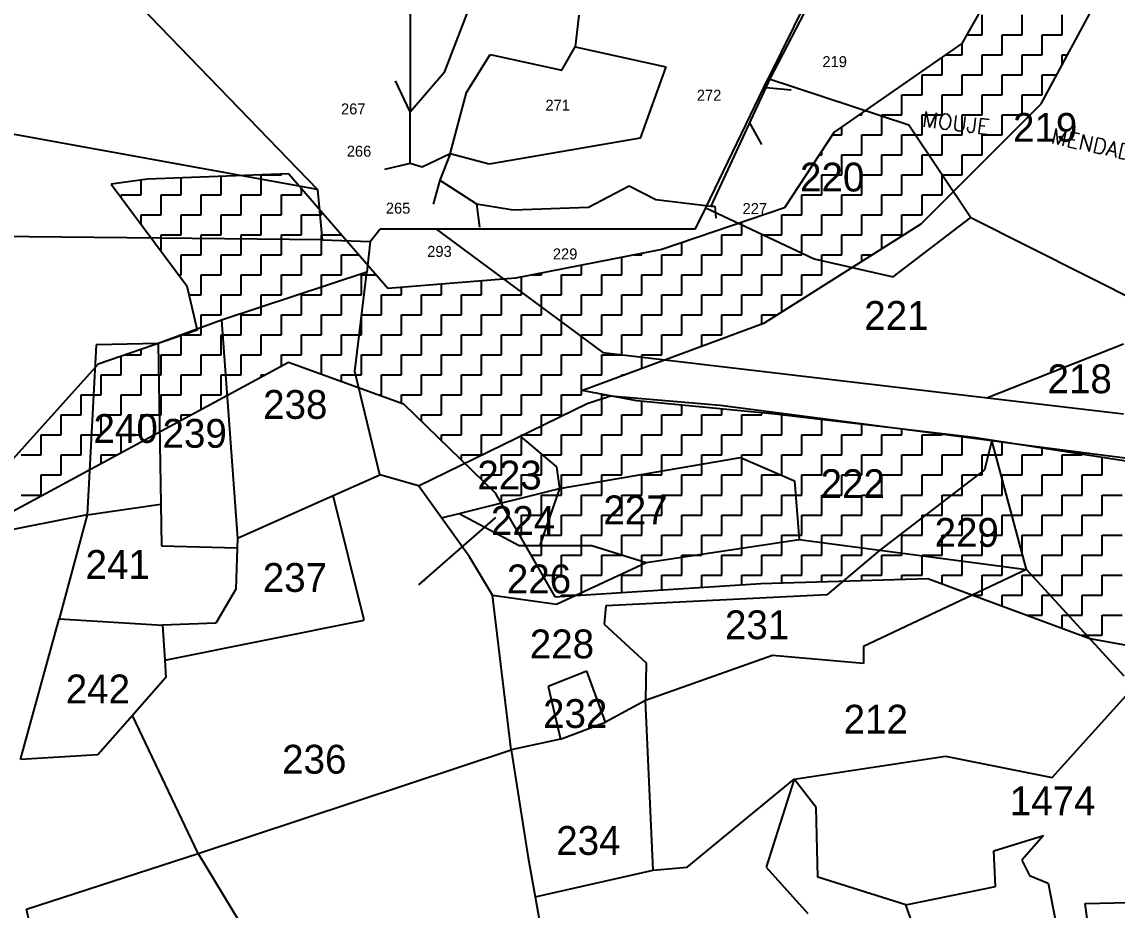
# Model space of a CAD drawing. Header units: metres. Extents: x 291362 to 296970, y 2012513 to 2016467.
# Drawn here: x 292862.8 to 293212, y 2013974.5 to 2014257.8 of the extents above; entities that cross this region are included whole.
import ezdxf
from ezdxf.enums import TextEntityAlignment as Align

# ---------------------------------------------------------------- set-up
doc = ezdxf.new("R2010")
doc.units = ezdxf.units.M
for name, color, linetype in [('POLY_HATCH', 12, 'Continuous'), ('POLY_PARCEL', 6, 'Continuous'), ('POLY_ROAD', 30, 'Continuous'), ('TEXT_MAPOUT', 7, 'Continuous'), ('TEXT_PARCEL', 7, 'Continuous')]:
    doc.layers.add(name, color=color, linetype=linetype)
doc.styles.get("Standard").update_dxf_attribs({"font": 'simplex.shx'})
doc.styles.add('TEXT_MAP', font='')
doc.styles.get('TEXT_MAP').set_extended_font_data('Kruti Dev 050')
doc.dimstyles.get("Standard").update_dxf_attribs({"dimtxt": 0.18, "dimasz": 0.18, "dimexe": 0.18, "dimexo": 0.0625, "dimgap": 0.09, "dimtad": 0, "dimtih": 1, "dimtoh": 1, "dimdec": 4, "dimzin": 0, "dimdsep": 46, "dimtxsty": 'Standard', "dimcen": 0.09, "dimadec": 0, "dimazin": 0, "dimtfac": 1, "dimtdec": 4, "dimtofl": 0, "dimtmove": 0, "dimatfit": 3, "dimfxl": 1, "dimtolj": 1, "dimtzin": 0, "dimarcsym": 0})

msp = doc.modelspace()

# ---------------------------------------------------------------- linework, layer by layer
at = {"layer": 'POLY_HATCH'}
for p, q in [((293187.8, 2014231.7), (293211.93, 2014276.6)), ((293174.16, 2014271.71), (293162.51, 2014250.92)), ((293162.51, 2014250.92), (293121.74, 2014222.65)), ((293149.53, 2014193.45), (293187.8, 2014231.7)), ((293121.74, 2014222.65), (293105.93, 2014198.54)), ((292947.85, 2014209.35), (292902.93, 2014207.68)), ((292979.47, 2014172.76), (292947.85, 2014209.35)), ((292902.93, 2014207.68), (292891.28, 2014206.02)), ((292891.28, 2014206.02), (292915.41, 2014173.59)), ((293105.93, 2014198.54), (293066.83, 2014185.23)), ((293099.61, 2014161.85), (293149.53, 2014193.45)), ((293066.83, 2014185.23), (293020.24, 2014176.08)), ((293020.24, 2014176.08), (292979.47, 2014172.76)), ((292915.41, 2014173.59), (292918.73, 2014159.45)), ((293041.37, 2014140.23), (293099.61, 2014161.85)), ((292918.73, 2014159.45), (292887.12, 2014148.64)), ((292887.12, 2014148.64), (292858, 2014116.22)), ((292858.81, 2014101.1), (292947.84, 2014149.33)), ((292947.84, 2014149.33), (292984.45, 2014136.02)), ((293058.84, 2014136.91), (293041.37, 2014140.23)), ((292984.45, 2014136.02), (293013.56, 2014107.75)), ((293102.94, 2014132.75), (293058.84, 2014136.91)), ((293166.17, 2014125.27), (293102.94, 2014132.75)), ((293246.87, 2014112.79), (293166.17, 2014125.27)), ((293013.56, 2014107.75), (293032.7, 2014074.49)), ((293098.43, 2014078.65), (293151.68, 2014080.31)), ((293151.68, 2014080.31), (293203.26, 2014061.19)), ((293032.7, 2014074.49), (293098.43, 2014078.65)), ((293203.26, 2014061.19), (293253.18, 2014052.04))]:
    msp.add_line(p, q, dxfattribs=at)
at = {"layer": 'POLY_HATCH', "linetype": 'Continuous'}
for p, q in [((293168.91, 2014253.71), (293168.91, 2014260.09)), ((293181.68, 2014253.71), (293181.68, 2014260.09)), ((293194.44, 2014253.71), (293194.44, 2014260.09)), ((293162.53, 2014247.33), (293162.53, 2014250.96)), ((293164.07, 2014253.71), (293168.91, 2014253.71)), ((293175.3, 2014253.71), (293181.68, 2014253.71)), ((293175.3, 2014247.33), (293175.3, 2014253.71)), ((293188.06, 2014253.71), (293194.44, 2014253.71)), ((293188.06, 2014247.33), (293188.06, 2014253.71)), ((293157.32, 2014247.33), (293162.53, 2014247.33)), ((293168.91, 2014247.33), (293175.3, 2014247.33)), ((293168.91, 2014240.94), (293168.91, 2014247.33)), ((293181.68, 2014247.33), (293188.06, 2014247.33)), ((293181.68, 2014240.94), (293181.68, 2014247.33)), ((293194.44, 2014247.33), (293196.2, 2014247.33)), ((293194.44, 2014244.06), (293194.44, 2014247.33)), ((293156.15, 2014240.94), (293156.15, 2014246.51)), ((293149.77, 2014240.94), (293156.15, 2014240.94)), ((293149.77, 2014234.56), (293149.77, 2014240.94)), ((293162.53, 2014240.94), (293168.91, 2014240.94)), ((293162.53, 2014234.56), (293162.53, 2014240.94)), ((293175.3, 2014240.94), (293181.68, 2014240.94)), ((293175.3, 2014234.56), (293175.3, 2014240.94)), ((293188.06, 2014240.94), (293192.77, 2014240.94)), ((293188.06, 2014234.56), (293188.06, 2014240.94)), ((293143.39, 2014234.56), (293149.77, 2014234.56)), ((293143.39, 2014228.18), (293143.39, 2014234.56)), ((293156.15, 2014234.56), (293162.53, 2014234.56)), ((293156.15, 2014228.18), (293156.15, 2014234.56)), ((293168.91, 2014234.56), (293175.3, 2014234.56)), ((293168.91, 2014228.18), (293168.91, 2014234.56)), ((293181.68, 2014234.56), (293188.06, 2014234.56)), ((293181.68, 2014228.18), (293181.68, 2014234.56)), ((293129.72, 2014228.18), (293130.62, 2014228.18)), ((293130.62, 2014228.18), (293130.62, 2014228.81)), ((293137, 2014228.18), (293143.39, 2014228.18)), ((293137, 2014221.8), (293137, 2014228.18)), ((293149.77, 2014228.18), (293156.15, 2014228.18)), ((293149.77, 2014221.8), (293149.77, 2014228.18)), ((293162.53, 2014228.18), (293168.91, 2014228.18)), ((293162.53, 2014221.8), (293162.53, 2014228.18)), ((293175.3, 2014228.18), (293181.68, 2014228.18)), ((293175.3, 2014221.8), (293175.3, 2014228.18)), ((293124.24, 2014221.8), (293124.24, 2014224.38)), ((293121.18, 2014221.8), (293124.24, 2014221.8)), ((293130.62, 2014221.8), (293137, 2014221.8)), ((293130.62, 2014215.42), (293130.62, 2014221.8)), ((293143.39, 2014221.8), (293149.77, 2014221.8)), ((293143.39, 2014215.42), (293143.39, 2014221.8)), ((293156.15, 2014221.8), (293162.53, 2014221.8)), ((293156.15, 2014215.42), (293156.15, 2014221.8)), ((293168.91, 2014221.8), (293175.3, 2014221.8)), ((293168.91, 2014215.42), (293168.91, 2014221.8)), ((293117.86, 2014215.42), (293117.86, 2014216.73)), ((293117, 2014215.42), (293117.86, 2014215.42)), ((293124.24, 2014215.42), (293130.62, 2014215.42)), ((293124.24, 2014209.03), (293124.24, 2014215.42)), ((293137, 2014215.42), (293143.39, 2014215.42)), ((293137, 2014209.03), (293137, 2014215.42)), ((293149.77, 2014215.42), (293156.15, 2014215.42)), ((293149.77, 2014209.03), (293149.77, 2014215.42)), ((293162.53, 2014215.42), (293168.91, 2014215.42)), ((293162.53, 2014209.03), (293162.53, 2014215.42)), ((292939.16, 2014202.65), (292939.16, 2014209.02)), ((292939.45, 2014209.03), (292945.55, 2014209.03)), ((292945.55, 2014209.03), (292945.55, 2014209.26)), ((293117.86, 2014209.03), (293124.24, 2014209.03)), ((293117.86, 2014202.65), (293117.86, 2014209.03)), ((293130.62, 2014209.03), (293137, 2014209.03)), ((293130.62, 2014202.65), (293130.62, 2014209.03)), ((293143.39, 2014209.03), (293149.77, 2014209.03)), ((293143.39, 2014202.65), (293143.39, 2014209.03)), ((293156.15, 2014209.03), (293162.53, 2014209.03)), ((293156.15, 2014202.65), (293156.15, 2014209.03)), ((292900.87, 2014202.65), (292900.87, 2014207.39)), ((292913.64, 2014202.65), (292913.64, 2014208.08)), ((292926.4, 2014202.65), (292926.4, 2014208.55)), ((292894.49, 2014202.65), (292900.87, 2014202.65)), ((292894.49, 2014201.7), (292894.49, 2014202.65)), ((292907.26, 2014202.65), (292913.64, 2014202.65)), ((292907.26, 2014196.27), (292907.26, 2014202.65)), ((292920.02, 2014202.65), (292926.4, 2014202.65)), ((292920.02, 2014196.27), (292920.02, 2014202.65)), ((292932.78, 2014202.65), (292939.16, 2014202.65)), ((292932.78, 2014196.27), (292932.78, 2014202.65)), ((292945.55, 2014202.65), (292951.93, 2014202.65)), ((292945.55, 2014196.27), (292945.55, 2014202.65)), ((292951.93, 2014202.65), (292951.93, 2014204.63)), ((293111.48, 2014202.65), (293117.86, 2014202.65)), ((293111.48, 2014196.27), (293111.48, 2014202.65)), ((293124.24, 2014202.65), (293130.62, 2014202.65)), ((293124.24, 2014196.27), (293124.24, 2014202.65)), ((293137, 2014202.65), (293143.39, 2014202.65)), ((293137, 2014196.27), (293137, 2014202.65)), ((293149.77, 2014202.65), (293156.15, 2014202.65)), ((293149.77, 2014196.27), (293149.77, 2014202.65)), ((292900.87, 2014196.27), (292907.26, 2014196.27)), ((292900.87, 2014193.12), (292900.87, 2014196.27)), ((292913.64, 2014196.27), (292920.02, 2014196.27)), ((292913.64, 2014189.89), (292913.64, 2014196.27)), ((292926.4, 2014196.27), (292932.78, 2014196.27)), ((292926.4, 2014189.89), (292926.4, 2014196.27)), ((292939.16, 2014196.27), (292945.55, 2014196.27)), ((292939.16, 2014189.89), (292939.16, 2014196.27)), ((292951.93, 2014196.27), (292958.31, 2014196.27)), ((292951.93, 2014189.89), (292951.93, 2014196.27)), ((292958.31, 2014196.27), (292958.31, 2014197.24)), ((293105.09, 2014196.27), (293111.48, 2014196.27)), ((293105.09, 2014189.89), (293105.09, 2014196.27)), ((293117.86, 2014196.27), (293124.24, 2014196.27)), ((293117.86, 2014189.89), (293117.86, 2014196.27)), ((293130.62, 2014196.27), (293137, 2014196.27)), ((293130.62, 2014189.89), (293130.62, 2014196.27)), ((293143.39, 2014196.27), (293149.77, 2014196.27)), ((293143.39, 2014189.89), (293143.39, 2014196.27)), ((293092.33, 2014189.89), (293092.33, 2014193.91)), ((292907.26, 2014189.89), (292913.64, 2014189.89)), ((292907.26, 2014184.54), (292907.26, 2014189.89)), ((292920.02, 2014189.89), (292926.4, 2014189.89)), ((292920.02, 2014183.51), (292920.02, 2014189.89)), ((292932.78, 2014189.89), (292939.16, 2014189.89)), ((292932.78, 2014183.51), (292932.78, 2014189.89)), ((292945.55, 2014189.89), (292951.93, 2014189.89)), ((292945.55, 2014183.51), (292945.55, 2014189.89)), ((292958.31, 2014189.89), (292964.67, 2014189.89)), ((292958.31, 2014183.51), (292958.31, 2014189.89)), ((293085.95, 2014189.89), (293092.33, 2014189.89)), ((293085.95, 2014183.51), (293085.95, 2014189.89)), ((293098.71, 2014189.89), (293105.09, 2014189.89)), ((293098.71, 2014183.51), (293098.71, 2014189.89)), ((293111.48, 2014189.89), (293117.86, 2014189.89)), ((293111.48, 2014183.51), (293111.48, 2014189.89)), ((293124.24, 2014189.89), (293130.62, 2014189.89)), ((293124.24, 2014183.51), (293124.24, 2014189.89)), ((293137, 2014189.89), (293143.39, 2014189.89)), ((293137, 2014185.52), (293137, 2014189.89)), ((293073.19, 2014183.51), (293073.19, 2014187.39)), ((292913.64, 2014183.51), (292920.02, 2014183.51)), ((292913.64, 2014177.12), (292913.64, 2014183.51)), ((292926.4, 2014183.51), (292932.78, 2014183.51)), ((292926.4, 2014177.12), (292926.4, 2014183.51)), ((292939.16, 2014183.51), (292945.55, 2014183.51)), ((292939.16, 2014177.12), (292939.16, 2014183.51)), ((292951.93, 2014183.51), (292958.31, 2014183.51)), ((292951.93, 2014177.12), (292951.93, 2014183.51)), ((292964.69, 2014183.51), (292970.18, 2014183.51)), ((292964.69, 2014177.12), (292964.69, 2014183.51)), ((293054.04, 2014177.12), (293054.04, 2014182.72)), ((293058.04, 2014183.51), (293060.42, 2014183.51)), ((293060.42, 2014183.51), (293060.42, 2014183.97)), ((293066.8, 2014183.51), (293073.19, 2014183.51)), ((293066.8, 2014177.12), (293066.8, 2014183.51)), ((293079.57, 2014183.51), (293085.95, 2014183.51)), ((293079.57, 2014177.12), (293079.57, 2014183.51)), ((293092.33, 2014183.51), (293098.71, 2014183.51)), ((293092.33, 2014177.12), (293092.33, 2014183.51)), ((293105.09, 2014183.51), (293111.48, 2014183.51)), ((293105.09, 2014177.12), (293105.09, 2014183.51)), ((293117.86, 2014183.51), (293124.24, 2014183.51)), ((293117.86, 2014177.12), (293117.86, 2014183.51)), ((293130.62, 2014183.51), (293133.82, 2014183.51)), ((293130.62, 2014181.48), (293130.62, 2014183.51)), ((293028.51, 2014177.12), (293028.51, 2014177.71)), ((293041.28, 2014177.12), (293041.28, 2014180.21)), ((292912.78, 2014177.12), (292913.64, 2014177.12)), ((292920.02, 2014177.12), (292926.4, 2014177.12)), ((292920.02, 2014170.74), (292920.02, 2014177.12)), ((292932.78, 2014177.12), (292939.16, 2014177.12)), ((292932.78, 2014170.74), (292932.78, 2014177.12)), ((292945.55, 2014177.12), (292951.93, 2014177.12)), ((292945.55, 2014170.74), (292945.55, 2014177.12)), ((292958.31, 2014177.12), (292964.69, 2014177.12)), ((292958.31, 2014170.74), (292958.31, 2014177.12)), ((292971.07, 2014177.12), (292975.7, 2014177.12)), ((292971.07, 2014170.74), (292971.07, 2014177.12)), ((292996.6, 2014170.74), (292996.6, 2014174.16)), ((293009.37, 2014170.74), (293009.37, 2014175.2)), ((293022.13, 2014170.74), (293022.13, 2014176.46)), ((293025.53, 2014177.12), (293028.51, 2014177.12)), ((293034.89, 2014177.12), (293041.28, 2014177.12)), ((293034.89, 2014170.74), (293034.89, 2014177.12)), ((293047.66, 2014177.12), (293054.04, 2014177.12)), ((293047.66, 2014170.74), (293047.66, 2014177.12)), ((293060.42, 2014177.12), (293066.8, 2014177.12)), ((293060.42, 2014170.74), (293060.42, 2014177.12)), ((293073.19, 2014177.12), (293079.57, 2014177.12)), ((293073.19, 2014170.74), (293073.19, 2014177.12)), ((293085.95, 2014177.12), (293092.33, 2014177.12)), ((293085.95, 2014170.74), (293085.95, 2014177.12)), ((293098.71, 2014177.12), (293105.09, 2014177.12)), ((293098.71, 2014170.74), (293098.71, 2014177.12)), ((293111.48, 2014177.12), (293117.86, 2014177.12)), ((293111.48, 2014170.74), (293111.48, 2014177.12)), ((292916.08, 2014170.74), (292920.02, 2014170.74)), ((292926.4, 2014170.74), (292932.78, 2014170.74)), ((292926.4, 2014164.36), (292926.4, 2014170.74)), ((292939.16, 2014170.74), (292945.55, 2014170.74)), ((292939.16, 2014164.36), (292939.16, 2014170.74)), ((292951.93, 2014170.74), (292958.31, 2014170.74)), ((292951.93, 2014164.36), (292951.93, 2014170.74)), ((292964.69, 2014170.74), (292971.07, 2014170.74)), ((292964.69, 2014164.36), (292964.69, 2014170.74)), ((292977.46, 2014170.74), (292983.84, 2014170.74)), ((292977.46, 2014164.36), (292977.46, 2014170.74)), ((292983.84, 2014170.74), (292983.84, 2014173.12)), ((292990.22, 2014170.74), (292996.6, 2014170.74)), ((292990.22, 2014164.36), (292990.22, 2014170.74)), ((293002.98, 2014170.74), (293009.37, 2014170.74)), ((293002.98, 2014164.36), (293002.98, 2014170.74)), ((293015.75, 2014170.74), (293022.13, 2014170.74)), ((293015.75, 2014164.36), (293015.75, 2014170.74)), ((293028.51, 2014170.74), (293034.89, 2014170.74)), ((293028.51, 2014164.36), (293028.51, 2014170.74)), ((293041.28, 2014170.74), (293047.66, 2014170.74)), ((293041.28, 2014164.36), (293041.28, 2014170.74)), ((293054.04, 2014170.74), (293060.42, 2014170.74)), ((293054.04, 2014164.36), (293054.04, 2014170.74)), ((293066.8, 2014170.74), (293073.19, 2014170.74)), ((293066.8, 2014164.36), (293066.8, 2014170.74)), ((293079.57, 2014170.74), (293085.95, 2014170.74)), ((293079.57, 2014164.36), (293079.57, 2014170.74)), ((293092.33, 2014170.74), (293098.71, 2014170.74)), ((293092.33, 2014164.36), (293092.33, 2014170.74)), ((293105.09, 2014170.74), (293111.48, 2014170.74)), ((293105.09, 2014165.32), (293105.09, 2014170.74)), ((292920.02, 2014164.36), (292926.4, 2014164.36)), ((292920.02, 2014157.98), (292920.02, 2014164.36)), ((292932.78, 2014164.36), (292939.16, 2014164.36)), ((292932.78, 2014157.98), (292932.78, 2014164.36)), ((292945.55, 2014164.36), (292951.93, 2014164.36)), ((292945.55, 2014157.98), (292945.55, 2014164.36)), ((292958.31, 2014164.36), (292964.69, 2014164.36)), ((292958.31, 2014157.98), (292958.31, 2014164.36)), ((292971.07, 2014164.36), (292977.46, 2014164.36)), ((292971.07, 2014157.98), (292971.07, 2014164.36)), ((292983.84, 2014164.36), (292990.22, 2014164.36)), ((292983.84, 2014157.98), (292983.84, 2014164.36)), ((292996.6, 2014164.36), (293002.98, 2014164.36)), ((292996.6, 2014157.98), (292996.6, 2014164.36)), ((293009.37, 2014164.36), (293015.75, 2014164.36)), ((293009.37, 2014157.98), (293009.37, 2014164.36)), ((293022.13, 2014164.36), (293028.51, 2014164.36)), ((293022.13, 2014157.98), (293022.13, 2014164.36)), ((293034.89, 2014164.36), (293041.28, 2014164.36)), ((293034.89, 2014157.98), (293034.89, 2014164.36)), ((293047.66, 2014164.36), (293054.04, 2014164.36)), ((293047.66, 2014157.98), (293047.66, 2014164.36)), ((293060.42, 2014164.36), (293066.8, 2014164.36)), ((293060.42, 2014157.98), (293060.42, 2014164.36)), ((293073.19, 2014164.36), (293079.57, 2014164.36)), ((293073.19, 2014157.98), (293073.19, 2014164.36)), ((293085.95, 2014164.36), (293092.33, 2014164.36)), ((293085.95, 2014157.98), (293085.95, 2014164.36)), ((293098.71, 2014164.36), (293103.57, 2014164.36)), ((293098.71, 2014161.52), (293098.71, 2014164.36)), ((292913.64, 2014151.6), (292913.64, 2014157.71)), ((292914.42, 2014157.98), (292920.02, 2014157.98)), ((292926.4, 2014157.98), (292932.78, 2014157.98)), ((292926.4, 2014151.6), (292926.4, 2014157.98)), ((292939.16, 2014157.98), (292945.55, 2014157.98)), ((292939.16, 2014151.6), (292939.16, 2014157.98)), ((292951.93, 2014157.98), (292958.31, 2014157.98)), ((292951.93, 2014151.6), (292951.93, 2014157.98)), ((292964.69, 2014157.98), (292971.07, 2014157.98)), ((292964.69, 2014151.6), (292964.69, 2014157.98)), ((292977.46, 2014157.98), (292983.84, 2014157.98)), ((292977.46, 2014151.6), (292977.46, 2014157.98)), ((292990.22, 2014157.98), (292996.6, 2014157.98)), ((292990.22, 2014151.6), (292990.22, 2014157.98)), ((293002.98, 2014157.98), (293009.37, 2014157.98)), ((293002.98, 2014151.6), (293002.98, 2014157.98)), ((293015.75, 2014157.98), (293022.13, 2014157.98)), ((293015.75, 2014151.6), (293015.75, 2014157.98)), ((293028.51, 2014157.98), (293034.89, 2014157.98)), ((293028.51, 2014151.6), (293028.51, 2014157.98)), ((293041.28, 2014157.98), (293047.66, 2014157.98)), ((293041.28, 2014151.6), (293041.28, 2014157.98)), ((293054.04, 2014157.98), (293060.42, 2014157.98)), ((293054.04, 2014151.6), (293054.04, 2014157.98)), ((293066.8, 2014157.98), (293073.19, 2014157.98)), ((293066.8, 2014151.6), (293066.8, 2014157.98)), ((293079.57, 2014157.98), (293085.95, 2014157.98)), ((293079.57, 2014154.41), (293079.57, 2014157.98)), ((292900.87, 2014151.6), (292900.87, 2014153.35)), ((292894.49, 2014145.21), (292894.49, 2014151.17)), ((292895.75, 2014151.6), (292900.87, 2014151.6)), ((292907.26, 2014151.6), (292913.64, 2014151.6)), ((292907.26, 2014145.21), (292907.26, 2014151.6)), ((292920.02, 2014151.6), (292926.4, 2014151.6)), ((292920.02, 2014145.21), (292920.02, 2014151.6)), ((292932.78, 2014151.6), (292939.16, 2014151.6)), ((292932.78, 2014145.21), (292932.78, 2014151.6)), ((292945.55, 2014151.6), (292951.93, 2014151.6)), ((292945.55, 2014148.08), (292945.55, 2014151.6)), ((292958.31, 2014151.6), (292964.69, 2014151.6)), ((292958.31, 2014145.52), (292958.31, 2014151.6)), ((292971.07, 2014151.6), (292977.46, 2014151.6)), ((292971.07, 2014145.21), (292971.07, 2014151.6)), ((292983.84, 2014151.6), (292990.22, 2014151.6)), ((292983.84, 2014145.21), (292983.84, 2014151.6)), ((292996.6, 2014151.6), (293002.98, 2014151.6)), ((292996.6, 2014145.21), (292996.6, 2014151.6)), ((293009.37, 2014151.6), (293015.75, 2014151.6)), ((293009.37, 2014145.21), (293009.37, 2014151.6)), ((293022.13, 2014151.6), (293028.51, 2014151.6)), ((293022.13, 2014145.21), (293022.13, 2014151.6)), ((293034.89, 2014151.6), (293041.28, 2014151.6)), ((293034.89, 2014145.21), (293034.89, 2014151.6)), ((293047.66, 2014151.6), (293054.04, 2014151.6)), ((293047.66, 2014145.21), (293047.66, 2014151.6)), ((293060.42, 2014151.6), (293066.8, 2014151.6)), ((293060.42, 2014147.31), (293060.42, 2014151.6)), ((292888.11, 2014145.21), (292894.49, 2014145.21)), ((292888.11, 2014138.83), (292888.11, 2014145.21)), ((292900.87, 2014145.21), (292907.26, 2014145.21)), ((292900.87, 2014138.83), (292900.87, 2014145.21)), ((292913.64, 2014145.21), (292920.02, 2014145.21)), ((292913.64, 2014138.83), (292913.64, 2014145.21)), ((292926.4, 2014145.21), (292932.78, 2014145.21)), ((292926.4, 2014138.83), (292926.4, 2014145.21)), ((292939.16, 2014145.21), (292940.25, 2014145.21)), ((292939.16, 2014144.63), (292939.16, 2014145.21)), ((292964.69, 2014145.21), (292971.07, 2014145.21)), ((292964.69, 2014143.2), (292964.69, 2014145.21)), ((292977.46, 2014145.21), (292983.84, 2014145.21)), ((292977.46, 2014138.83), (292977.46, 2014145.21)), ((292990.22, 2014145.21), (292996.6, 2014145.21)), ((292990.22, 2014138.83), (292990.22, 2014145.21)), ((293002.98, 2014145.21), (293009.37, 2014145.21)), ((293002.98, 2014138.83), (293002.98, 2014145.21)), ((293015.75, 2014145.21), (293022.13, 2014145.21)), ((293015.75, 2014138.83), (293015.75, 2014145.21)), ((293028.51, 2014145.21), (293034.89, 2014145.21)), ((293028.51, 2014138.83), (293028.51, 2014145.21)), ((293041.28, 2014145.21), (293047.66, 2014145.21)), ((293041.28, 2014138.83), (293041.28, 2014145.21)), ((293054.04, 2014145.21), (293054.79, 2014145.21)), ((293054.04, 2014144.94), (293054.04, 2014145.21)), ((292881.73, 2014138.83), (292888.11, 2014138.83)), ((292881.73, 2014132.45), (292881.73, 2014138.83)), ((292894.49, 2014138.83), (292900.87, 2014138.83)), ((292894.49, 2014132.45), (292894.49, 2014138.83)), ((292907.26, 2014138.83), (292913.64, 2014138.83)), ((292907.26, 2014132.45), (292907.26, 2014138.83)), ((292920.02, 2014138.83), (292926.4, 2014138.83)), ((292920.02, 2014134.26), (292920.02, 2014138.83)), ((292976.71, 2014138.83), (292977.46, 2014138.83)), ((292983.84, 2014138.83), (292990.22, 2014138.83)), ((292983.84, 2014136.24), (292983.84, 2014138.83)), ((292996.6, 2014138.83), (293002.98, 2014138.83)), ((292996.6, 2014132.45), (292996.6, 2014138.83)), ((293009.37, 2014138.83), (293015.75, 2014138.83)), ((293009.37, 2014132.45), (293009.37, 2014138.83)), ((293022.13, 2014138.83), (293028.51, 2014138.83)), ((293022.13, 2014132.45), (293022.13, 2014138.83)), ((293034.89, 2014138.83), (293041.28, 2014138.83)), ((293034.89, 2014132.45), (293034.89, 2014138.83)), ((293047.66, 2014138.83), (293048.73, 2014138.83)), ((293047.66, 2014132.45), (293047.66, 2014138.83)), ((293060.42, 2014132.45), (293060.42, 2014136.76)), ((293073.19, 2014132.45), (293073.19, 2014135.56)), ((292875.35, 2014132.45), (292881.73, 2014132.45)), ((292875.35, 2014126.07), (292875.35, 2014132.45)), ((292888.11, 2014132.45), (292894.49, 2014132.45)), ((292888.11, 2014126.07), (292888.11, 2014132.45)), ((292900.87, 2014132.45), (292907.26, 2014132.45)), ((292900.87, 2014126.07), (292900.87, 2014132.45)), ((292913.64, 2014132.45), (292916.69, 2014132.45)), ((292913.64, 2014130.8), (292913.64, 2014132.45)), ((292990.22, 2014132.45), (292996.6, 2014132.45)), ((292990.22, 2014130.41), (292990.22, 2014132.45)), ((293002.98, 2014132.45), (293009.37, 2014132.45)), ((293002.98, 2014126.07), (293002.98, 2014132.45)), ((293015.75, 2014132.45), (293022.13, 2014132.45)), ((293015.75, 2014126.07), (293015.75, 2014132.45)), ((293028.51, 2014132.45), (293034.89, 2014132.45)), ((293028.51, 2014126.07), (293028.51, 2014132.45)), ((293041.28, 2014132.45), (293047.66, 2014132.45)), ((293041.28, 2014126.07), (293041.28, 2014132.45)), ((293054.04, 2014132.45), (293060.42, 2014132.45)), ((293054.04, 2014126.07), (293054.04, 2014132.45)), ((293066.8, 2014132.45), (293073.19, 2014132.45)), ((293066.8, 2014126.07), (293066.8, 2014132.45)), ((293079.57, 2014132.45), (293085.95, 2014132.45)), ((293079.57, 2014126.07), (293079.57, 2014132.45)), ((293085.95, 2014132.45), (293085.95, 2014134.35)), ((293092.33, 2014132.45), (293098.71, 2014132.45)), ((293092.33, 2014126.07), (293092.33, 2014132.45)), ((293098.71, 2014132.45), (293098.71, 2014133.15)), ((293105.09, 2014132.45), (293105.47, 2014132.45)), ((293105.09, 2014126.07), (293105.09, 2014132.45)), ((293117.86, 2014126.07), (293117.86, 2014130.98)), ((293130.62, 2014126.07), (293130.62, 2014129.47)), ((292868.96, 2014126.07), (292875.35, 2014126.07)), ((292868.96, 2014119.69), (292868.96, 2014126.07)), ((292881.73, 2014126.07), (292888.11, 2014126.07)), ((292881.73, 2014119.69), (292881.73, 2014126.07)), ((292894.49, 2014126.07), (292900.87, 2014126.07)), ((292894.49, 2014120.43), (292894.49, 2014126.07)), ((292996.6, 2014126.07), (293002.98, 2014126.07)), ((292996.6, 2014124.22), (292996.6, 2014126.07)), ((293009.37, 2014126.07), (293015.75, 2014126.07)), ((293009.37, 2014119.69), (293009.37, 2014126.07)), ((293022.13, 2014126.07), (293028.51, 2014126.07)), ((293022.13, 2014119.69), (293022.13, 2014126.07)), ((293034.89, 2014126.07), (293041.28, 2014126.07)), ((293034.89, 2014119.69), (293034.89, 2014126.07)), ((293047.66, 2014126.07), (293054.04, 2014126.07)), ((293047.66, 2014119.69), (293047.66, 2014126.07)), ((293060.42, 2014126.07), (293066.8, 2014126.07)), ((293060.42, 2014119.69), (293060.42, 2014126.07)), ((293073.19, 2014126.07), (293079.57, 2014126.07)), ((293073.19, 2014119.69), (293073.19, 2014126.07)), ((293085.95, 2014126.07), (293092.33, 2014126.07)), ((293085.95, 2014119.69), (293085.95, 2014126.07)), ((293098.71, 2014126.07), (293105.09, 2014126.07)), ((293098.71, 2014119.69), (293098.71, 2014126.07)), ((293111.48, 2014126.07), (293117.86, 2014126.07)), ((293111.48, 2014119.69), (293111.48, 2014126.07)), ((293124.24, 2014126.07), (293130.62, 2014126.07)), ((293124.24, 2014119.69), (293124.24, 2014126.07)), ((293137, 2014126.07), (293143.39, 2014126.07)), ((293137, 2014119.69), (293137, 2014126.07)), ((293143.39, 2014126.07), (293143.39, 2014127.96)), ((293149.77, 2014126.07), (293156.15, 2014126.07)), ((293149.77, 2014119.69), (293149.77, 2014126.07)), ((293156.15, 2014126.07), (293156.15, 2014126.45)), ((293162.53, 2014119.69), (293162.53, 2014125.7)), ((293175.3, 2014119.69), (293175.3, 2014123.86)), ((293188.06, 2014119.69), (293188.06, 2014121.88)), ((292862.58, 2014119.69), (292868.96, 2014119.69)), ((292875.35, 2014119.69), (292881.73, 2014119.69)), ((292875.35, 2014113.31), (292875.35, 2014119.69)), ((292888.11, 2014119.69), (292893.13, 2014119.69)), ((292888.11, 2014116.97), (292888.11, 2014119.69)), ((293002.98, 2014119.69), (293009.37, 2014119.69)), ((293002.98, 2014118.02), (293002.98, 2014119.69)), ((293015.75, 2014119.69), (293022.13, 2014119.69)), ((293015.75, 2014113.31), (293015.75, 2014119.69)), ((293028.51, 2014119.69), (293034.89, 2014119.69)), ((293028.51, 2014113.31), (293028.51, 2014119.69)), ((293041.28, 2014119.69), (293047.66, 2014119.69)), ((293041.28, 2014113.31), (293041.28, 2014119.69)), ((293054.04, 2014119.69), (293060.42, 2014119.69)), ((293054.04, 2014113.31), (293054.04, 2014119.69)), ((293066.8, 2014119.69), (293073.19, 2014119.69)), ((293066.8, 2014113.31), (293066.8, 2014119.69)), ((293079.57, 2014119.69), (293085.95, 2014119.69)), ((293079.57, 2014113.31), (293079.57, 2014119.69)), ((293092.33, 2014119.69), (293098.71, 2014119.69)), ((293092.33, 2014113.31), (293092.33, 2014119.69)), ((293105.09, 2014119.69), (293111.48, 2014119.69)), ((293105.09, 2014113.31), (293105.09, 2014119.69)), ((293117.86, 2014119.69), (293124.24, 2014119.69)), ((293117.86, 2014113.31), (293117.86, 2014119.69)), ((293130.62, 2014119.69), (293137, 2014119.69)), ((293130.62, 2014113.31), (293130.62, 2014119.69)), ((293143.39, 2014119.69), (293149.77, 2014119.69)), ((293143.39, 2014113.31), (293143.39, 2014119.69)), ((293156.15, 2014119.69), (293162.53, 2014119.69)), ((293156.15, 2014113.31), (293156.15, 2014119.69)), ((293168.91, 2014119.69), (293175.3, 2014119.69)), ((293168.91, 2014113.31), (293168.91, 2014119.69)), ((293181.68, 2014119.69), (293188.06, 2014119.69)), ((293181.68, 2014113.31), (293181.68, 2014119.69)), ((293194.44, 2014119.69), (293200.82, 2014119.69)), ((293194.44, 2014113.31), (293194.44, 2014119.69)), ((293200.82, 2014119.69), (293200.82, 2014119.91)), ((293207.21, 2014113.31), (293207.21, 2014118.92)), ((292868.96, 2014113.31), (292875.35, 2014113.31)), ((292868.96, 2014106.92), (292868.96, 2014113.31)), ((293009.37, 2014113.31), (293015.75, 2014113.31)), ((293009.37, 2014111.83), (293009.37, 2014113.31)), ((293022.13, 2014113.31), (293028.51, 2014113.31)), ((293022.13, 2014106.92), (293022.13, 2014113.31)), ((293034.89, 2014113.31), (293041.28, 2014113.31)), ((293034.89, 2014106.92), (293034.89, 2014113.31)), ((293047.66, 2014113.31), (293054.04, 2014113.31)), ((293047.66, 2014106.92), (293047.66, 2014113.31)), ((293060.42, 2014113.31), (293066.8, 2014113.31)), ((293060.42, 2014106.92), (293060.42, 2014113.31)), ((293073.19, 2014113.31), (293079.57, 2014113.31)), ((293073.19, 2014106.92), (293073.19, 2014113.31)), ((293085.95, 2014113.31), (293092.33, 2014113.31)), ((293085.95, 2014106.92), (293085.95, 2014113.31)), ((293098.71, 2014113.31), (293105.09, 2014113.31)), ((293098.71, 2014106.92), (293098.71, 2014113.31)), ((293111.48, 2014113.31), (293117.86, 2014113.31)), ((293111.48, 2014106.92), (293111.48, 2014113.31)), ((293124.24, 2014113.31), (293130.62, 2014113.31)), ((293124.24, 2014106.92), (293124.24, 2014113.31)), ((293137, 2014113.31), (293143.39, 2014113.31)), ((293137, 2014106.92), (293137, 2014113.31)), ((293149.77, 2014113.31), (293156.15, 2014113.31)), ((293149.77, 2014106.92), (293149.77, 2014113.31)), ((293162.53, 2014113.31), (293168.91, 2014113.31)), ((293162.53, 2014106.92), (293162.53, 2014113.31)), ((293175.3, 2014113.31), (293181.68, 2014113.31)), ((293175.3, 2014106.92), (293175.3, 2014113.31)), ((293188.06, 2014113.31), (293194.44, 2014113.31)), ((293188.06, 2014106.92), (293188.06, 2014113.31)), ((293200.82, 2014113.31), (293207.21, 2014113.31)), ((293200.82, 2014106.92), (293200.82, 2014113.31)), ((292862.58, 2014106.92), (292868.96, 2014106.92)), ((293015.75, 2014106.92), (293022.13, 2014106.92)), ((293015.75, 2014103.96), (293015.75, 2014106.92)), ((293028.51, 2014106.92), (293034.89, 2014106.92)), ((293028.51, 2014100.54), (293028.51, 2014106.92)), ((293041.28, 2014106.92), (293047.66, 2014106.92)), ((293041.28, 2014100.54), (293041.28, 2014106.92)), ((293054.04, 2014106.92), (293060.42, 2014106.92)), ((293054.04, 2014100.54), (293054.04, 2014106.92)), ((293066.8, 2014106.92), (293073.19, 2014106.92)), ((293066.8, 2014100.54), (293066.8, 2014106.92)), ((293079.57, 2014106.92), (293085.95, 2014106.92)), ((293079.57, 2014100.54), (293079.57, 2014106.92)), ((293092.33, 2014106.92), (293098.71, 2014106.92)), ((293092.33, 2014100.54), (293092.33, 2014106.92)), ((293105.09, 2014106.92), (293111.48, 2014106.92)), ((293105.09, 2014100.54), (293105.09, 2014106.92)), ((293117.86, 2014106.92), (293124.24, 2014106.92)), ((293117.86, 2014100.54), (293117.86, 2014106.92)), ((293130.62, 2014106.92), (293137, 2014106.92)), ((293130.62, 2014100.54), (293130.62, 2014106.92)), ((293143.39, 2014106.92), (293149.77, 2014106.92)), ((293143.39, 2014100.54), (293143.39, 2014106.92)), ((293156.15, 2014106.92), (293162.53, 2014106.92)), ((293156.15, 2014100.54), (293156.15, 2014106.92)), ((293168.91, 2014106.92), (293175.3, 2014106.92)), ((293168.91, 2014100.54), (293168.91, 2014106.92)), ((293181.68, 2014106.92), (293188.06, 2014106.92)), ((293181.68, 2014100.54), (293181.68, 2014106.92)), ((293194.44, 2014106.92), (293200.82, 2014106.92)), ((293194.44, 2014100.54), (293194.44, 2014106.92)), ((293207.21, 2014106.92), (293213.59, 2014106.92)), ((293207.21, 2014100.54), (293207.21, 2014106.92)), ((293022.13, 2014100.54), (293028.51, 2014100.54)), ((293022.13, 2014094.16), (293022.13, 2014100.54)), ((293034.89, 2014100.54), (293041.28, 2014100.54)), ((293034.89, 2014094.16), (293034.89, 2014100.54)), ((293047.66, 2014100.54), (293054.04, 2014100.54)), ((293047.66, 2014094.16), (293047.66, 2014100.54)), ((293060.42, 2014100.54), (293066.8, 2014100.54)), ((293060.42, 2014094.16), (293060.42, 2014100.54)), ((293073.19, 2014100.54), (293079.57, 2014100.54)), ((293073.19, 2014094.16), (293073.19, 2014100.54)), ((293085.95, 2014100.54), (293092.33, 2014100.54)), ((293085.95, 2014094.16), (293085.95, 2014100.54)), ((293098.71, 2014100.54), (293105.09, 2014100.54)), ((293098.71, 2014094.16), (293098.71, 2014100.54)), ((293111.48, 2014100.54), (293117.86, 2014100.54)), ((293111.48, 2014094.16), (293111.48, 2014100.54)), ((293124.24, 2014100.54), (293130.62, 2014100.54)), ((293124.24, 2014094.16), (293124.24, 2014100.54)), ((293137, 2014100.54), (293143.39, 2014100.54)), ((293137, 2014094.16), (293137, 2014100.54)), ((293149.77, 2014100.54), (293156.15, 2014100.54)), ((293149.77, 2014094.16), (293149.77, 2014100.54)), ((293162.53, 2014100.54), (293168.91, 2014100.54)), ((293162.53, 2014094.16), (293162.53, 2014100.54)), ((293175.3, 2014100.54), (293181.68, 2014100.54)), ((293175.3, 2014094.16), (293175.3, 2014100.54)), ((293188.06, 2014100.54), (293194.44, 2014100.54)), ((293188.06, 2014094.16), (293188.06, 2014100.54)), ((293200.82, 2014100.54), (293207.21, 2014100.54)), ((293200.82, 2014094.16), (293200.82, 2014100.54)), ((293021.38, 2014094.16), (293022.13, 2014094.16)), ((293028.51, 2014094.16), (293034.89, 2014094.16)), ((293028.51, 2014087.78), (293028.51, 2014094.16)), ((293041.28, 2014094.16), (293047.66, 2014094.16)), ((293041.28, 2014087.78), (293041.28, 2014094.16)), ((293054.04, 2014094.16), (293060.42, 2014094.16)), ((293054.04, 2014087.78), (293054.04, 2014094.16)), ((293066.8, 2014094.16), (293073.19, 2014094.16)), ((293066.8, 2014087.78), (293066.8, 2014094.16)), ((293079.57, 2014094.16), (293085.95, 2014094.16)), ((293079.57, 2014087.78), (293079.57, 2014094.16)), ((293092.33, 2014094.16), (293098.71, 2014094.16)), ((293092.33, 2014087.78), (293092.33, 2014094.16)), ((293105.09, 2014094.16), (293111.48, 2014094.16)), ((293105.09, 2014087.78), (293105.09, 2014094.16)), ((293117.86, 2014094.16), (293124.24, 2014094.16)), ((293117.86, 2014087.78), (293117.86, 2014094.16)), ((293130.62, 2014094.16), (293137, 2014094.16)), ((293130.62, 2014087.78), (293130.62, 2014094.16)), ((293143.39, 2014094.16), (293149.77, 2014094.16)), ((293143.39, 2014087.78), (293143.39, 2014094.16)), ((293156.15, 2014094.16), (293162.53, 2014094.16)), ((293156.15, 2014087.78), (293156.15, 2014094.16)), ((293168.91, 2014094.16), (293175.3, 2014094.16)), ((293168.91, 2014087.78), (293168.91, 2014094.16)), ((293181.68, 2014094.16), (293188.06, 2014094.16)), ((293181.68, 2014087.78), (293181.68, 2014094.16)), ((293194.44, 2014094.16), (293200.82, 2014094.16)), ((293194.44, 2014087.78), (293194.44, 2014094.16)), ((293207.21, 2014094.16), (293213.59, 2014094.16)), ((293207.21, 2014087.78), (293207.21, 2014094.16)), ((293025.06, 2014087.78), (293028.51, 2014087.78)), ((293034.89, 2014087.78), (293041.28, 2014087.78)), ((293034.89, 2014081.4), (293034.89, 2014087.78)), ((293047.66, 2014087.78), (293054.04, 2014087.78)), ((293047.66, 2014081.4), (293047.66, 2014087.78)), ((293060.42, 2014087.78), (293066.8, 2014087.78)), ((293060.42, 2014081.4), (293060.42, 2014087.78)), ((293073.19, 2014087.78), (293079.57, 2014087.78)), ((293073.19, 2014081.4), (293073.19, 2014087.78)), ((293085.95, 2014087.78), (293092.33, 2014087.78)), ((293085.95, 2014081.4), (293085.95, 2014087.78)), ((293098.71, 2014087.78), (293105.09, 2014087.78)), ((293098.71, 2014081.4), (293098.71, 2014087.78)), ((293111.48, 2014087.78), (293117.86, 2014087.78)), ((293111.48, 2014081.4), (293111.48, 2014087.78)), ((293124.24, 2014087.78), (293130.62, 2014087.78)), ((293124.24, 2014081.4), (293124.24, 2014087.78)), ((293137, 2014087.78), (293143.39, 2014087.78)), ((293137, 2014081.4), (293137, 2014087.78)), ((293149.77, 2014087.78), (293156.15, 2014087.78)), ((293149.77, 2014081.4), (293149.77, 2014087.78)), ((293162.53, 2014087.78), (293168.91, 2014087.78)), ((293162.53, 2014081.4), (293162.53, 2014087.78)), ((293175.3, 2014087.78), (293181.68, 2014087.78)), ((293175.3, 2014081.4), (293175.3, 2014087.78)), ((293188.06, 2014087.78), (293194.44, 2014087.78)), ((293188.06, 2014081.4), (293188.06, 2014087.78)), ((293200.82, 2014087.78), (293207.21, 2014087.78)), ((293200.82, 2014081.4), (293200.82, 2014087.78)), ((293028.73, 2014081.4), (293034.89, 2014081.4)), ((293041.28, 2014081.4), (293047.66, 2014081.4)), ((293041.28, 2014075.03), (293041.28, 2014081.4)), ((293054.04, 2014081.4), (293060.42, 2014081.4)), ((293054.04, 2014075.84), (293054.04, 2014081.4)), ((293066.8, 2014081.4), (293073.19, 2014081.4)), ((293066.8, 2014076.65), (293066.8, 2014081.4)), ((293079.57, 2014081.4), (293085.95, 2014081.4)), ((293079.57, 2014077.45), (293079.57, 2014081.4)), ((293092.33, 2014081.4), (293098.71, 2014081.4)), ((293092.33, 2014078.26), (293092.33, 2014081.4)), ((293105.09, 2014081.4), (293111.48, 2014081.4)), ((293105.09, 2014078.86), (293105.09, 2014081.4)), ((293117.86, 2014081.4), (293124.24, 2014081.4)), ((293117.86, 2014079.25), (293117.86, 2014081.4)), ((293130.62, 2014081.4), (293137, 2014081.4)), ((293130.62, 2014079.65), (293130.62, 2014081.4)), ((293143.39, 2014081.4), (293149.77, 2014081.4)), ((293143.39, 2014080.05), (293143.39, 2014081.4)), ((293156.15, 2014081.4), (293162.53, 2014081.4)), ((293156.15, 2014078.65), (293156.15, 2014081.4)), ((293168.91, 2014081.4), (293175.3, 2014081.4)), ((293168.91, 2014075.01), (293168.91, 2014081.4)), ((293181.68, 2014081.4), (293188.06, 2014081.4)), ((293181.68, 2014075.01), (293181.68, 2014081.4)), ((293194.44, 2014081.4), (293200.82, 2014081.4)), ((293194.44, 2014075.01), (293194.44, 2014081.4)), ((293207.21, 2014081.4), (293213.59, 2014081.4)), ((293207.21, 2014075.01), (293207.21, 2014081.4)), ((293034.89, 2014075.01), (293040.99, 2014075.01)), ((293034.89, 2014074.63), (293034.89, 2014075.01)), ((293165.96, 2014075.01), (293168.91, 2014075.01)), ((293175.3, 2014075.01), (293181.68, 2014075.01)), ((293175.3, 2014071.55), (293175.3, 2014075.01)), ((293188.06, 2014075.01), (293194.44, 2014075.01)), ((293188.06, 2014068.63), (293188.06, 2014075.01)), ((293200.82, 2014075.01), (293207.21, 2014075.01)), ((293200.82, 2014068.63), (293200.82, 2014075.01)), ((293183.17, 2014068.63), (293188.06, 2014068.63)), ((293194.44, 2014068.63), (293200.82, 2014068.63)), ((293194.44, 2014064.45), (293194.44, 2014068.63)), ((293207.21, 2014068.63), (293213.59, 2014068.63)), ((293207.21, 2014062.25), (293207.21, 2014068.63)), ((293200.82, 2014062.25), (293207.21, 2014062.25)), ((293200.82, 2014062.09), (293200.82, 2014062.25))]:
    msp.add_line(p, q, dxfattribs=at)
at = {"layer": 'POLY_PARCEL'}
for p, q in [((292843.23, 2014322.12), (292957.07, 2014204.41)), ((292997.71, 2014242.01), (293009.03, 2014271.72)), ((293101.33, 2014239.7), (293117.25, 2014270.17)), ((293113.08, 2014264.9), (293100.75, 2014239.78)), ((292986.6, 2014262.94), (292986.59, 2014229.17)), ((293040.36, 2014260.02), (293039.21, 2014249.86)), ((292957.07, 2014204.41), (292715.77, 2014248.11)), ((293004.62, 2014235.31), (293012.09, 2014247.38)), ((293012.09, 2014247.38), (293034.91, 2014242.4)), ((293034.91, 2014242.4), (293039.21, 2014249.86)), ((293039.21, 2014249.86), (293068.16, 2014243.54)), ((292986.59, 2014229.17), (292997.71, 2014242.01)), ((293068.16, 2014243.54), (293059.91, 2014220.73)), ((292986.59, 2014229.17), (292981.9, 2014239.04)), ((293080.81, 2014198.49), (293100.75, 2014239.78)), ((293082.54, 2014199.08), (293101.33, 2014239.7)), ((293100.06, 2014236.94), (293108.05, 2014236.11)), ((293100.75, 2014239.78), (293145.6, 2014225.01)), ((292999.32, 2014215.75), (293004.62, 2014235.31)), ((292986.59, 2014212.69), (292986.59, 2014229.17)), ((293094.83, 2014225.65), (293098.65, 2014218.76)), ((293145.6, 2014225.01), (293165.32, 2014195.46)), ((293059.91, 2014220.73), (293011.79, 2014212.49)), ((292986.59, 2014212.69), (292978.45, 2014210.73)), ((292990.43, 2014211.54), (292986.59, 2014212.69)), ((292999.32, 2014215.75), (292990.43, 2014211.54)), ((292999.32, 2014215.75), (292996.06, 2014207.32)), ((293011.79, 2014212.49), (292999.32, 2014215.75)), ((292996.06, 2014207.32), (292993.98, 2014199.71)), ((292996.06, 2014207.32), (293007.76, 2014199.84)), ((293043.42, 2014198.69), (293056.46, 2014205.59)), ((293056.46, 2014205.59), (293064.9, 2014201.18)), ((292957.07, 2014204.41), (292958.53, 2014188.3)), ((293007.76, 2014199.84), (293019.46, 2014197.93)), ((293007.76, 2014199.84), (293008.69, 2014192.35)), ((293019.46, 2014197.93), (293043.42, 2014198.69)), ((293064.9, 2014201.18), (293082.54, 2014199.08)), ((293077.56, 2014191.77), (293080.81, 2014198.49)), ((293080.81, 2014198.49), (293115.37, 2014182.29)), ((293082.54, 2014199.08), (293083.68, 2014199.09)), ((293083.68, 2014199.09), (293084.09, 2014195.21)), ((293140.62, 2014176.5), (293165.32, 2014195.46)), ((293165.32, 2014195.46), (293231.73, 2014162.04)), ((292994.77, 2014191.77), (293077.56, 2014191.77)), ((292958.53, 2014188.3), (292768.3, 2014190.27)), ((292958.53, 2014188.3), (292973.81, 2014187.8)), ((293115.37, 2014182.29), (293140.62, 2014176.5)), ((292972.82, 2014177.95), (292926.49, 2014162.68)), ((292926.49, 2014162.68), (292906.29, 2014155.3)), ((292926.49, 2014162.68), (292931.56, 2014093.14)), ((292886.57, 2014154.8), (292883.62, 2014100.62)), ((292906.29, 2014155.3), (292886.57, 2014154.8)), ((292906.29, 2014155.3), (292907.1, 2014104)), ((293214, 2014155.03), (293170.69, 2014137.91)), ((293170.69, 2014137.91), (293213.98, 2014132.81)), ((293021.73, 2014125.72), (293033.31, 2014115.96)), ((293172.01, 2014124.26), (293169.72, 2014114.94)), ((293183.13, 2014083.15), (293172.01, 2014124.26)), ((293034.19, 2014109.03), (293091.86, 2014118.88)), ((293091.86, 2014118.88), (293109.1, 2014111.49)), ((293033.31, 2014115.96), (293034.19, 2014109.03)), ((293169.72, 2014114.94), (293136.35, 2014089.35)), ((292962.05, 2014106.72), (292976.9, 2014113.33)), ((293109.1, 2014111.49), (293110.58, 2014092.77)), ((292996.59, 2014099.62), (292989.22, 2014109.89)), ((293002.19, 2014101.02), (293034.19, 2014109.03)), ((293034.19, 2014109.03), (293027.96, 2014090.8)), ((292931.56, 2014093.14), (292962.05, 2014106.72)), ((292971.97, 2014067.04), (292962.05, 2014106.72)), ((292883.62, 2014100.62), (292907.1, 2014104)), ((292907.1, 2014104), (292907.31, 2014090.68)), ((292996.59, 2014099.62), (293002.19, 2014101.02)), ((293002.19, 2014101.02), (293021.38, 2014090.8)), ((292883.62, 2014100.62), (292737.74, 2014071.56)), ((292883.62, 2014100.62), (292874.69, 2014067.4)), ((293005.49, 2014087.23), (292996.59, 2014099.62)), ((292907.31, 2014090.68), (292931.47, 2014090.04)), ((292931.56, 2014093.14), (292931.47, 2014090.04)), ((293021.38, 2014090.8), (293044.54, 2014090.8)), ((293044.54, 2014090.8), (293061.79, 2014085.38)), ((293061.79, 2014085.38), (293110.58, 2014092.77)), ((293110.58, 2014092.77), (293136.35, 2014089.35)), ((292931.47, 2014090.04), (292931.07, 2014076.89)), ((293012.88, 2014074.92), (293005.49, 2014087.23)), ((293136.35, 2014089.35), (293119.45, 2014075.04)), ((293136.35, 2014089.35), (293183.13, 2014083.15)), ((293033.21, 2014072.09), (293061.79, 2014085.38)), ((293183.13, 2014083.15), (293131.15, 2014058.64)), ((293214.18, 2014049.16), (293183.13, 2014083.15)), ((292931.07, 2014076.89), (292924.66, 2014066.05)), ((293012.88, 2014074.92), (293033.21, 2014072.09)), ((293018.79, 2014025.66), (293012.88, 2014074.92)), ((293119.45, 2014075.04), (293048.98, 2014071.59)), ((293048.98, 2014071.59), (293048.49, 2014065.68)), ((292862.37, 2014022.58), (292874.69, 2014067.4)), ((292874.69, 2014067.4), (292907.71, 2014065.43)), ((292924.66, 2014066.05), (292907.71, 2014065.43)), ((292908.38, 2014054.2), (292971.97, 2014067.04)), ((292907.71, 2014065.43), (292908.38, 2014054.2)), ((293048.49, 2014065.68), (293061.79, 2014053.37)), ((293102.07, 2014055.68), (293061.66, 2014041.4)), ((293131.15, 2014053.22), (293102.07, 2014055.68)), ((293131.15, 2014058.64), (293131.15, 2014053.22)), ((292908.38, 2014054.2), (292908.7, 2014048.69)), ((293061.79, 2014053.37), (293061.66, 2014041.4)), ((292908.7, 2014048.69), (292898.07, 2014036.62)), ((293042.93, 2014050.76), (293030.61, 2014045.83)), ((293048.84, 2014034.5), (293042.93, 2014050.76)), ((293030.61, 2014045.83), (293034.55, 2014029.08)), ((293061.66, 2014041.4), (293048.84, 2014034.5)), ((293064.12, 2013987.22), (293061.66, 2014041.4)), ((293191.27, 2014016.77), (293214.85, 2014042.92)), ((292898.07, 2014036.62), (292887.02, 2014024.06)), ((292919.05, 2013992.54), (292898.07, 2014036.62)), ((293034.55, 2014029.08), (293048.84, 2014034.5)), ((293034.55, 2014029.08), (293018.79, 2014025.66)), ((292887.02, 2014024.06), (292862.37, 2014022.58)), ((292919.05, 2013992.54), (293018.79, 2014025.66)), ((293018.79, 2014025.66), (293024.2, 2013991.16)), ((293108.97, 2014016.28), (293157.27, 2014023.67)), ((293157.27, 2014023.67), (293191.27, 2014016.77)), ((293074.96, 2013988.2), (293108.97, 2014016.28)), ((293108.97, 2014016.28), (293100.1, 2013988.2)), ((293116.03, 2014007.2), (293108.97, 2014016.28)), ((293116.53, 2013985.04), (293116.03, 2014007.2)), ((293172.71, 2013993.41), (293188.48, 2013998.34)), ((293188.48, 2013998.34), (293181.58, 2013990.46)), ((292864.35, 2013974.81), (292919.05, 2013992.54)), ((292919.05, 2013992.54), (292967.51, 2013912.62)), ((293173.2, 2013982.08), (293172.71, 2013993.41)), ((293024.2, 2013991.16), (293026.44, 2013978.8)), ((293181.58, 2013990.46), (293184.04, 2013985.53)), ((293026.44, 2013978.8), (293064.12, 2013987.22)), ((293064.12, 2013987.22), (293074.96, 2013988.2)), ((293100.1, 2013988.2), (293113.4, 2013973.43)), ((293184.04, 2013985.53), (293189.96, 2013983.07)), ((293144.62, 2013976.17), (293116.53, 2013985.04)), ((293144.62, 2013976.17), (293173.2, 2013982.08)), ((293189.96, 2013983.07), (293197.35, 2013946.13)), ((293026.44, 2013978.8), (293031.59, 2013950.28)), ((293153.49, 2013951.05), (293144.62, 2013976.17)), ((293201.79, 2013976.66), (293223.28, 2013977.13)), ((293209.18, 2013921.99), (293201.79, 2013976.66)), ((292867.3, 2013961.51), (292864.35, 2013974.81))]:
    msp.add_line(p, q, dxfattribs=at)
at = {"layer": 'POLY_ROAD'}
for p, q in [((292973.81, 2014187.8), (292977.03, 2014191.77)), ((292977.03, 2014191.77), (292994.77, 2014191.77)), ((292994.77, 2014191.77), (293047.99, 2014152.37)), ((292973.81, 2014187.8), (292972.82, 2014177.95)), ((292969.02, 2014146.33), (292972.82, 2014177.95)), ((293047.99, 2014152.37), (293170.69, 2014137.91)), ((292976.9, 2014113.33), (292969.02, 2014146.33)), ((292989.22, 2014109.89), (293043.07, 2014136.12)), ((293043.07, 2014136.12), (293050.46, 2014138.58)), ((293050.46, 2014138.58), (293085.45, 2014135.62)), ((293085.45, 2014135.62), (293172.01, 2014124.26)), ((293172.01, 2014124.26), (293183.03, 2014122.82)), ((293183.03, 2014122.82), (293321.29, 2014104.87)), ((292989.22, 2014109.89), (292976.9, 2014113.33))]:
    msp.add_line(p, q, dxfattribs=at)

# ---------------------------------------------------------------- texts
at = {"layer": 'TEXT_MAPOUT', "style": 'TEXT_MAP'}
for s, p in [('219', (293121.93, 2014245.15)), ('267', (292968.47, 2014230.07)), ('266', (292970.31, 2014216.59)), ('265', (292982.77, 2014198.42)), ('227', (293096.48, 2014198.31)), ('293', (292995.96, 2014184.63)), ('229', (293036, 2014183.82))]:
    msp.add_text(s, height=3.501, dxfattribs=at).set_placement(p, align=Align.MIDDLE)
at = {"layer": 'TEXT_MAPOUT'}
for s, rotation, p in [('MOUJE', 352.8791, (293149.67, 2014224.48)), ('MENDADICHI', 347.4783, (293190.63, 2014219.24))]:
    msp.add_text(s, height=4.863, rotation=rotation, dxfattribs=at).set_placement(p)
at = {"layer": 'TEXT_PARCEL', "style": 'TEXT_MAP'}
for s, height, p in [('272', 3.501, (293081.9, 2014234.47)), ('271', 3.501, (293033.63, 2014231.29)), ('219', 9.19, (293189.04, 2014224.18)), ('220', 9.19, (293121.14, 2014208.34)), ('221', 9.19, (293141.61, 2014164.26)), ('218', 9.19, (293200.03, 2014143.99)), ('238', 9.19, (292949.99, 2014135.81)), ('240', 9.19, (292895.92, 2014128.13)), ('239', 9.19, (292917.93, 2014126.59)), ('223', 9.19, (293018.29, 2014113.28)), ('222', 9.19, (293127.69, 2014110.6)), ('227', 9.19, (293058.44, 2014102.24)), ('224', 9.19, (293022.6, 2014098.86)), ('229', 9.19, (293164.03, 2014094.99)), ('241', 9.19, (292893.39, 2014084.84)), ('237', 9.19, (292949.88, 2014080.62)), ('226', 9.19, (293027.68, 2014080.16)), ('231', 9.19, (293097.21, 2014065.53)), ('228', 9.19, (293034.99, 2014059.43)), ('242', 9.19, (292887.07, 2014045.13)), ('232', 9.19, (293039.23, 2014037.22)), ('212', 9.19, (293135.03, 2014035.48)), ('236', 9.19, (292956.05, 2014022.65)), ('1474', 9.19, (293191.41, 2014009.37)), ('234', 9.19, (293043.43, 2013996.73))]:
    msp.add_text(s, height=height, dxfattribs=at).set_placement(p, align=Align.MIDDLE)

# ---------------------------------------------------------------- leaders
msp.add_leader([(292989.38, 2014078.27), (293013.94, 2014099.74)], dimstyle='Standard', override={"dimtxt": 2.5, "dimasz": 2.5, "dimexe": 1.25, "dimexo": 0.625, "dimgap": 0.625, "dimtad": 1, "dimtih": 0, "dimtoh": 0, "dimzin": 8, "dimcen": 2.5, "dimtofl": 1})

doc.saveas('drawing.dxf')
